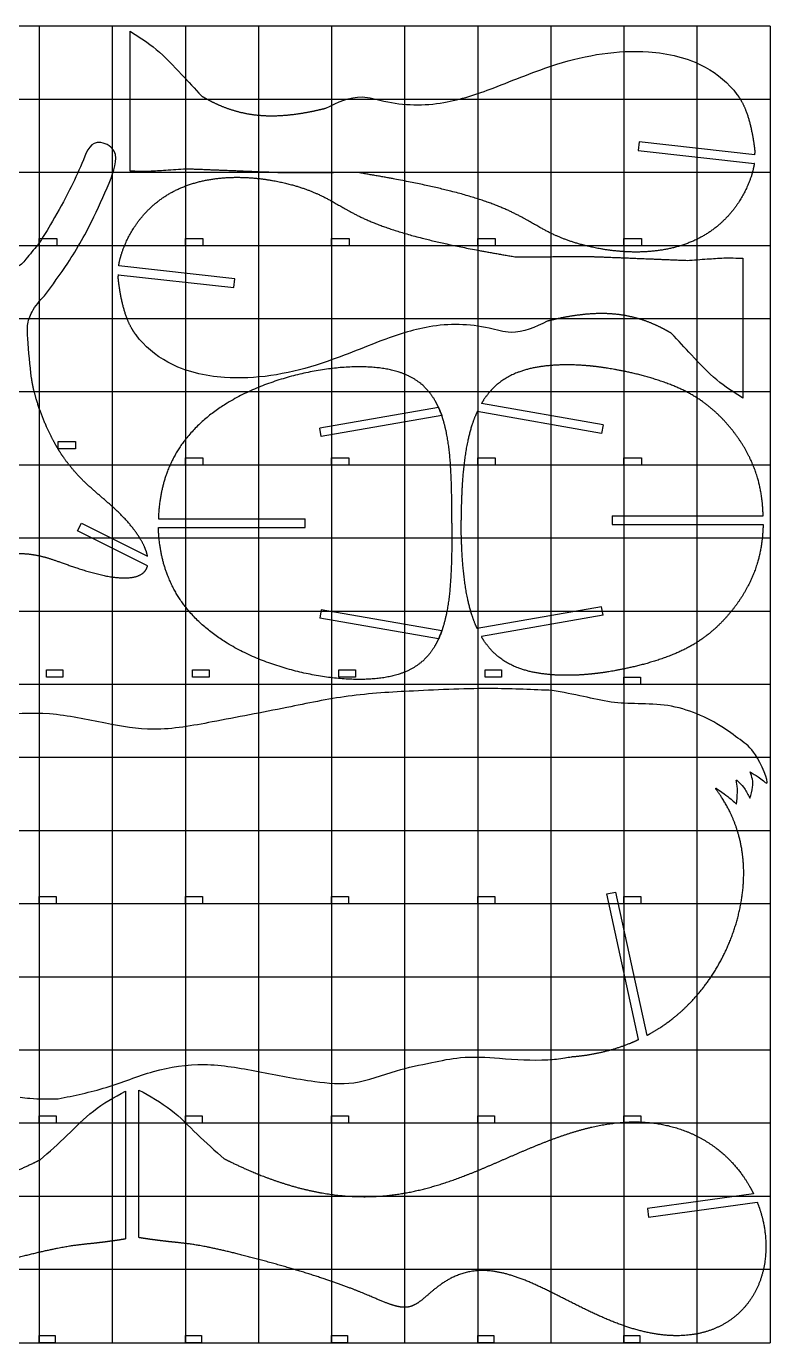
# Model space of a CAD drawing. Header units: millimetres. Extents: x 3000 to 4801, y 0 to 1800.
# Drawn here: x 3782 to 4801, y 0 to 1800 of the extents above; entities that cross this region are included whole.
import ezdxf

# ---------------------------------------------------------------- set-up
doc = ezdxf.new("R2010")
doc.units = ezdxf.units.MM
doc.layers.get('0').update_dxf_attribs({"linetype": 'CONTINUOUS'})

msp = doc.modelspace()

# ---------------------------------------------------------------- linework, layer by layer
for p, q in [((4800, 1800), (3000, 1800)), ((4800, 1800), (3000, 1800)), ((3800, 1800), (3800, 0)), ((3900, 1800), (3900, 0)), ((4000, 1800), (4000, 0)), ((4100, 1800), (4100, 0)), ((4200, 1800), (4200, 0)), ((4300, 1800), (4300, 0)), ((4400, 1800), (4400, 0)), ((4500, 1800), (4500, 0)), ((4600, 1800), (4600, 0)), ((4700, 1800), (4700, 0)), ((4800, 1800), (4800, 0)), ((3924.6, 1602), (3924.6, 1793.3)), ((4800, 1700), (3000, 1700)), ((4754.7, 1706.9), (4754.7, 1706.9)), ((4620.8, 1642), (4619.4, 1630)), ((4779.3, 1624.5), (4620.8, 1642)), ((4619.4, 1630), (4778.5, 1612.6)), ((4800, 1600), (3000, 1600)), ((4800, 1500), (3000, 1500)), ((4762.7, 1482.9), (4762.7, 1291.6)), ((3908, 1460.4), (4066.5, 1442.9)), ((4067.9, 1454.9), (3908.8, 1472.3)), ((4066.5, 1442.9), (4067.9, 1454.9)), ((4800, 1400), (3000, 1400)), ((3932.6, 1378), (3932.6, 1378)), ((4800, 1300), (3000, 1300)), ((4346.5, 1278.9), (4184, 1250.5)), ((4571.6, 1254.9), (4405, 1284.1)), ((4405.1, 1284.3), (4405.2, 1284.3)), ((4350.9, 1267.8), (4186, 1239)), ((4569.5, 1243.3), (4399.3, 1273.1)), ((4186, 1239), (4184, 1250.5)), ((4571.6, 1254.9), (4569.5, 1243.3)), ((4800, 1200), (3000, 1200)), ((3852.6, 1110.1), (3858, 1120.8)), ((3858, 1120.8), (3948.3, 1075.5)), ((3963.1, 1126.7), (4163.8, 1126.7)), ((4163.8, 1114.7), (4163.8, 1126.7)), ((4583.9, 1130.8), (4790.5, 1130.8)), ((4583.9, 1130.8), (4583.9, 1118.8)), ((4583.9, 1118.8), (4790.5, 1118.8)), ((4800, 1100), (3000, 1100)), ((3948.3, 1062.1), (3852.6, 1110.1)), ((3963.1, 1114.7), (4163.8, 1114.7)), ((3948.3, 1062.1), (3948.3, 1062.1)), ((4800, 1000), (3000, 1000)), ((4186, 1002.3), (4184, 990.8)), ((4346.5, 962.4), (4184, 990.8)), ((4350.9, 973.5), (4186, 1002.3)), ((4569.5, 1006.3), (4399.3, 976.5)), ((4571.6, 994.7), (4405, 965.6)), ((4571.6, 994.7), (4569.5, 1006.3)), ((4405.1, 965.4), (4405.2, 965.3)), ((4800, 900), (3000, 900)), ((4800, 800), (3000, 800)), ((4800, 700), (3000, 700)), ((4576.7, 613.7), (4588.4, 616.2)), ((4620.1, 414.5), (4576.7, 613.7)), ((4588.4, 616.2), (4631.2, 420)), ((4800, 600), (3000, 600)), ((4800, 500), (3000, 500)), ((4800, 400), (3000, 400)), ((3918, 344), (3918, 142.1)), ((3936.5, 143.7), (3936.5, 345.5)), ((4800, 300), (3000, 300)), ((4800, 200), (3000, 200)), ((4777.5, 203.4), (4632.2, 183.5)), ((4632.2, 183.5), (4633.9, 171.6)), ((4633.9, 171.6), (4782.5, 192)), ((4800, 100), (3000, 100)), ((3000, 0), (4800, 0))]:
    msp.add_line(p, q)
for points in [[(3824, 1500), (3800, 1500), (3800, 1510), (3824, 1510)], [(4024, 1500), (4000, 1500), (4000, 1510), (4024, 1510)], [(4224, 1500), (4200, 1500), (4200, 1510), (4224, 1510)], [(4424, 1500), (4400, 1500), (4400, 1510), (4424, 1510)], [(4624, 1500), (4600, 1500), (4600, 1510), (4624, 1510)], [(3849.9, 1222.1), (3825.9, 1222.1), (3825.9, 1232.1), (3849.9, 1232.1)], [(4023.9, 1200), (4000, 1200), (4000, 1210), (4023.9, 1210)], [(4223.9, 1200), (4200, 1200), (4200, 1210), (4223.9, 1210)], [(4423.9, 1200), (4400, 1200), (4400, 1210), (4423.9, 1210)], [(4623.9, 1200), (4600, 1200), (4600, 1210), (4623.9, 1210)], [(3832.6, 910), (3810, 910), (3810, 920), (3832.6, 920)], [(4032.6, 910), (4010, 910), (4010, 920), (4032.6, 920)], [(4232.6, 910), (4210, 910), (4210, 920), (4232.6, 920)], [(4432.6, 910), (4410, 910), (4410, 920), (4432.6, 920)], [(4622.6, 900), (4600, 900), (4600, 910), (4622.6, 910)], [(3823.3, 600), (3800, 600), (3800, 610), (3823.3, 610)], [(4023.3, 600), (4000, 600), (4000, 610), (4023.3, 610)], [(4223.3, 600), (4200, 600), (4200, 610), (4223.3, 610)], [(4423.3, 600), (4400, 600), (4400, 610), (4423.3, 610)], [(4623.3, 600), (4600, 600), (4600, 610), (4623.3, 610)], [(3823.2, 300), (3800, 300), (3800, 310), (3823.2, 310)], [(4023.2, 300), (4000, 300), (4000, 310), (4023.2, 310)], [(4223.2, 300), (4200, 300), (4200, 310), (4223.2, 310)], [(4423.2, 300), (4400, 300), (4400, 310), (4423.2, 310)], [(4623.2, 300), (4600, 300), (4600, 310), (4623.2, 310)], [(3821.9, 0), (3800, 0), (3800, 10), (3821.9, 10)], [(4021.9, 0), (4000, 0), (4000, 10), (4021.9, 10)], [(4221.9, 0), (4200, 0), (4200, 10), (4221.9, 10)], [(4421.9, 0), (4400, 0), (4400, 10), (4421.9, 10)], [(4621.9, 0), (4600, 0), (4600, 10), (4621.9, 10)]]:
    msp.add_lwpolyline(points, close=True)
for centre, major_axis, ratio, start_param, end_param in [((4751.8, 1733.8), (26.6, -114.9), 0.062496, 0.298377, 0.351433), ((3935.5, 1351.1), (-26.6, 114.9), 0.062496, 0.298377, 0.351433), ((4489.1, 525.1), (183.8, 12.9), 0.75052, 4.82502, 4.873434)]:
    msp.add_ellipse(centre, major_axis=major_axis, ratio=ratio, start_param=start_param, end_param=end_param)
for points, degree, knots in [([(3924.6, 1793.3), (3936.8, 1785.5), (3962.7, 1768.8), (3992.9, 1736.2), (4013, 1714.6), (4022.1, 1704.9)], 3, [-13.085485, -13.085485, -13.085485, -13.085485, -8.776472, -3.94045, 0, 0, 0, 0]), ([(4192.1, 1688.1), (4208.5, 1696), (4234.6, 1708.5), (4288.5, 1691.7), (4350.6, 1690.9), (4428.7, 1717.4), (4517.4, 1755.5), (4618.4, 1772.6), (4705.9, 1753.2), (4743.4, 1722.2), (4754.7, 1706.9)], 3, [-67.608543, -67.608543, -67.608543, -67.608543, -62.440383, -59.397732, -51.224043, -44.23311, -34.965554, -22.353091, -14.37382, -8.776253, -8.776253, -8.776253, -8.776253]), ([(4754.7, 1706.9), (4757, 1704), (4761.3, 1697.7), (4766.8, 1686.9), (4772.2, 1670.5), (4776.1, 1651.5), (4778.1, 1638.6), (4778.9, 1631.3), (4779.2, 1627.7), (4779.2, 1626.6)], 5, [0.0000001, 0.0000001, 0.0000001, 0.0000001, 0.0000001, 0.0000001, 0.2, 0.4, 0.6, 0.8, 0.9010726, 0.9010726, 0.9010726, 0.9010726, 0.9010726, 0.9010726]), ([(3898.6, 1592.4), (3903.7, 1607.8), (3911.7, 1631.7), (3871.5, 1648), (3863.5, 1625.9), (3858.6, 1612.2)], 3, [0, 0, 0, 0, 3.989568, 6.183226, 9.663177, 9.663177, 9.663177, 9.663177]), ([(3858.6, 1612.2), (3853.1, 1600.1), (3840.8, 1573.2), (3820, 1536.6), (3800.8, 1503.4), (3784.1, 1484.8), (3771.6, 1468.6), (3754.9, 1476.7), (3752.3, 1494.6), (3740.2, 1509.1), (3732.4, 1517.1), (3728.8, 1520.7)], 3, [0, 0, 0, 0, 3.909154, 8.697776, 12.491159, 14.918275, 16.556937, 17.449034, 19.635267, 21.426299, 22.931751, 22.931751, 22.931751, 22.931751]), ([(4000.9, 1604.9), (3991.7, 1604.3), (3974.9, 1603.2), (3949.5, 1601.2), (3933.2, 1601.7), (3924.6, 1602)], 3, [-7.62338, -7.62338, -7.62338, -7.62338, -4.847251, -2.595243, 0, 0, 0, 0]), ([(4778.5, 1612.6), (4778, 1609.7), (4776.5, 1601.6), (4772.3, 1587.2), (4762.5, 1565), (4742.3, 1536.5), (4710.6, 1511), (4670.5, 1495.1), (4625.9, 1489.5), (4582, 1492.1), (4543.3, 1500), (4512.8, 1510.3), (4489.4, 1522), (4467.7, 1535.4), (4440.5, 1550.1), (4399.1, 1565.9), (4348.3, 1579.2), (4297.7, 1589.4), (4257.9, 1596.4), (4236.6, 1599.9)], 5, [0.0274937, 0.0274937, 0.0274937, 0.0274937, 0.0274937, 0.0274937, 0.0666667, 0.1333333, 0.2, 0.2666667, 0.3333333, 0.4, 0.4666667, 0.5333333, 0.6, 0.6666667, 0.7333333, 0.8, 0.8666667, 0.9333333, 1, 1, 1, 1, 1, 1]), ([(3807.2, 1431.6), (3818.1, 1446.2), (3843.5, 1480.3), (3873.8, 1534.5), (3891, 1574.6), (3898.6, 1592.4)], 3, [0, 0, 0, 0, 5.365609, 12.510194, 18.209335, 18.209335, 18.209335, 18.209335]), ([(3908.8, 1472.3), (3909.2, 1475.2), (3910.8, 1483.3), (3915, 1497.7), (3924.8, 1519.9), (3945, 1548.4), (3976.7, 1573.9), (4016.8, 1589.8), (4061.4, 1595.4), (4105.3, 1592.8), (4144, 1584.9), (4174.5, 1574.6), (4197.9, 1562.9), (4219.5, 1549.5), (4246.8, 1534.8), (4288.2, 1519), (4339, 1505.7), (4389.6, 1495.5), (4429.4, 1488.5), (4450.7, 1485)], 5, [0.0274937, 0.0274937, 0.0274937, 0.0274937, 0.0274937, 0.0274937, 0.0666667, 0.1333333, 0.2, 0.2666667, 0.3333333, 0.4, 0.4666667, 0.5333333, 0.6, 0.6666667, 0.7333333, 0.8, 0.8666667, 0.9333333, 1, 1, 1, 1, 1, 1]), ([(4686.4, 1480), (4695.6, 1480.6), (4712.4, 1481.7), (4737.8, 1483.7), (4754.1, 1483.2), (4762.7, 1482.9)], 3, [-7.62338, -7.62338, -7.62338, -7.62338, -4.847251, -2.595243, 0, 0, 0, 0]), ([(3932.6, 1378), (3930.3, 1380.9), (3926, 1387.2), (3920.5, 1398), (3915.1, 1414.4), (3911.1, 1433.4), (3909.2, 1446.3), (3908.4, 1453.6), (3908.1, 1457.2), (3908, 1458.3)], 5, [0.0000001, 0.0000001, 0.0000001, 0.0000001, 0.0000001, 0.0000001, 0.2, 0.4, 0.6, 0.8, 0.9010726, 0.9010726, 0.9010726, 0.9010726, 0.9010726, 0.9010726]), ([(3784.6, 1373), (3784.1, 1379), (3783, 1391.5), (3790.2, 1412.8), (3800.9, 1424.7), (3807.2, 1431.6)], 3, [0, 0, 0, 0, 1.748335, 3.675164, 6.411928, 6.411928, 6.411928, 6.411928]), ([(4495.2, 1396.8), (4478.8, 1388.9), (4452.7, 1376.4), (4398.8, 1393.2), (4336.7, 1394), (4258.6, 1367.5), (4169.9, 1329.4), (4068.9, 1312.3), (3981.4, 1331.7), (3943.9, 1362.7), (3932.6, 1378)], 3, [-67.608543, -67.608543, -67.608543, -67.608543, -62.440383, -59.397732, -51.224043, -44.23311, -34.965554, -22.353091, -14.37382, -8.776253, -8.776253, -8.776253, -8.776253]), ([(4762.7, 1291.6), (4750.5, 1299.4), (4724.6, 1316.1), (4694.4, 1348.7), (4674.3, 1370.3), (4665.2, 1380)], 3, [-13.085485, -13.085485, -13.085485, -13.085485, -8.776472, -3.94045, 0, 0, 0, 0]), ([(4346.3, 1279.2), (4345.8, 1280.3), (4340.9, 1290.6), (4329.5, 1308.1), (4306.2, 1327.4), (4260.7, 1338), (4186.1, 1334.1), (4103.7, 1313), (4028.8, 1274), (3985.9, 1226.2), (3968.3, 1180), (3963.7, 1144.8), (3963.1, 1126.7)], 5, [-0.7124634, -0.7124634, -0.7124634, -0.7124634, -0.7124634, -0.7124634, -0.7, -0.6, -0.5, -0.4, -0.3, -0.2, -0.1, -0.0061473, -0.0061473, -0.0061473, -0.0061473, -0.0061473, -0.0061473]), ([(4790.5, 1130.8), (4790.3, 1138.2), (4789.4, 1153.5), (4786, 1175.3), (4777.8, 1201.5), (4762.6, 1230.1), (4742.5, 1256.6), (4718.3, 1281), (4686.5, 1302.3), (4644.8, 1318.1), (4604.2, 1328.2), (4574.1, 1333.2), (4561.1, 1334.8), (4550.8, 1336), (4523.8, 1337.9), (4486, 1336.5), (4449.2, 1327.8), (4427.2, 1313.2), (4414.6, 1299), (4407.8, 1288.8), (4405.2, 1284.3)], 5, [0.0069594, 0.0069594, 0.0069594, 0.0069594, 0.0069594, 0.0069594, 0.05, 0.1, 0.15, 0.2, 0.25, 0.3, 0.35, 0.4, 0.45, 0.5, 0.55, 0.6, 0.65, 0.7, 0.75, 0.7865322, 0.7865322, 0.7865322, 0.7865322, 0.7865322, 0.7865322]), ([(3825.9, 1222.1), (3825.6, 1222.7), (3822.9, 1227.1), (3818.1, 1235.6), (3811.5, 1248.7), (3804, 1266.2), (3796.8, 1286.6), (3792.8, 1301.2), (3790.8, 1310.7), (3790, 1316.3), (3789.7, 1318.9)], 5, [0.8286379, 0.8286379, 0.8286379, 0.8286379, 0.8286379, 0.8286379, 0.8333333, 0.8666667, 0.9, 0.9333333, 0.9666667, 1, 1, 1, 1, 1, 1]), ([(4346.3, 1279.2), (4346.4, 1279.1), (4346.4, 1279.1), (4346.4, 1279), (4346.4, 1278.9), (4346.5, 1278.9)], 3, [-1.200367, -1.200367, -1.200367, -1.200367, -0.600183, -0.600183, 0, 0, 0, 0]), ([(4350.9, 1267.8), (4350.3, 1269.6), (4349.6, 1271.5), (4348.1, 1275.2), (4347.3, 1277), (4346.5, 1278.9)], 3, [0.029115, 0.029115, 0.029115, 0.029115, 0.615266, 0.615266, 1.226708, 1.226708, 1.226708, 1.226708]), ([(4405, 1284.1), (4405, 1284.1), (4405.1, 1284.2), (4405.1, 1284.2), (4405.1, 1284.2), (4405.1, 1284.3)], 3, [-1.200807, -1.200807, -1.200807, -1.200807, -0.6003108, -0.6003108, -0.2350827, -0.2350827, -0.2350827, -0.2350827]), ([(4364.6, 1120.7), (4364.6, 1130.8), (4364.6, 1152.1), (4364.3, 1182.3), (4362.9, 1214.3), (4358, 1244.3), (4353.1, 1261.4), (4350.9, 1267.8)], 5, [-1, -1, -1, -1, -1, -1, -0.9, -0.8, -0.7360974, -0.7360974, -0.7360974, -0.7360974, -0.7360974, -0.7360974]), ([(4399.3, 1273.1), (4396.5, 1267.1), (4391.3, 1253.8), (4385.2, 1232.2), (4380.4, 1201.4), (4378.3, 1170.2), (4377.5, 1147.1), (4377.3, 1132.2), (4377.3, 1124.8)], 5, [0.8040224, 0.8040224, 0.8040224, 0.8040224, 0.8040224, 0.8040224, 0.85, 0.9, 0.95, 1, 1, 1, 1, 1, 1]), ([(3948.3, 1075.5), (3947.9, 1077.3), (3946.7, 1082.2), (3943.6, 1090.6), (3936.9, 1102.8), (3925.4, 1118.3), (3910.8, 1133.8), (3895.2, 1147.9), (3879.5, 1161.2), (3864.2, 1174.6), (3850.1, 1188.7), (3839.7, 1201.4), (3832.4, 1211.7), (3827.9, 1218.8), (3825.9, 1222.1)], 5, [0.5142282, 0.5142282, 0.5142282, 0.5142282, 0.5142282, 0.5142282, 0.5333333, 0.5666667, 0.6, 0.6333333, 0.6666667, 0.7, 0.7333333, 0.7666667, 0.8, 0.8286379, 0.8286379, 0.8286379, 0.8286379, 0.8286379, 0.8286379]), ([(4364.6, 1120.7), (4364.6, 1110.5), (4364.6, 1089.3), (4364.3, 1059), (4362.9, 1027), (4358, 997), (4353.1, 979.9), (4350.9, 973.5)], 5, [-1, -1, -1, -1, -1, -1, -0.9, -0.8, -0.7360974, -0.7360974, -0.7360974, -0.7360974, -0.7360974, -0.7360974]), ([(4399.3, 976.5), (4396.5, 982.6), (4391.3, 995.8), (4385.2, 1017.4), (4380.4, 1048.3), (4378.3, 1079.5), (4377.5, 1102.5), (4377.3, 1117.5), (4377.3, 1124.8)], 5, [0.8040224, 0.8040224, 0.8040224, 0.8040224, 0.8040224, 0.8040224, 0.85, 0.9, 0.95, 1, 1, 1, 1, 1, 1]), ([(4790.5, 1118.8), (4790.3, 1111.5), (4789.4, 1096.1), (4786, 1074.3), (4777.8, 1048.2), (4762.6, 1019.5), (4742.5, 993), (4718.3, 968.7), (4686.5, 947.3), (4644.8, 931.5), (4604.2, 921.5), (4574.1, 916.4), (4561.1, 914.9), (4550.8, 913.7), (4523.8, 911.7), (4486, 913.1), (4449.2, 921.8), (4427.2, 936.5), (4414.6, 950.7), (4407.8, 960.8), (4405.2, 965.3)], 5, [0.0069594, 0.0069594, 0.0069594, 0.0069594, 0.0069594, 0.0069594, 0.05, 0.1, 0.15, 0.2, 0.25, 0.3, 0.35, 0.4, 0.45, 0.5, 0.55, 0.6, 0.65, 0.7, 0.75, 0.7865322, 0.7865322, 0.7865322, 0.7865322, 0.7865322, 0.7865322]), ([(4346.3, 962.1), (4345.8, 961), (4340.9, 950.7), (4329.5, 933.2), (4306.2, 913.9), (4260.7, 903.3), (4186.1, 907.2), (4103.7, 928.3), (4028.8, 967.3), (3985.9, 1015.1), (3968.3, 1061.3), (3963.7, 1096.5), (3963.1, 1114.7)], 5, [-0.7124634, -0.7124634, -0.7124634, -0.7124634, -0.7124634, -0.7124634, -0.7, -0.6, -0.5, -0.4, -0.3, -0.2, -0.1, -0.0061473, -0.0061473, -0.0061473, -0.0061473, -0.0061473, -0.0061473]), ([(3758.2, 1078.6), (3759.1, 1078.7), (3763.1, 1079), (3770.2, 1079.3), (3780.4, 1079.2), (3792.7, 1077.9), (3806.6, 1074.8), (3821.2, 1070.1), (3838.1, 1063.9), (3857.9, 1057.1), (3879.9, 1050.6), (3902.1, 1046), (3922.4, 1044.8), (3936.5, 1047.5), (3943.7, 1052.6), (3946.9, 1057.6), (3948, 1061), (3948.3, 1062.1)], 5, [0.0890563, 0.0890563, 0.0890563, 0.0890563, 0.0890563, 0.0890563, 0.1, 0.1333333, 0.1666667, 0.2, 0.2333333, 0.2666667, 0.3, 0.3333333, 0.3666667, 0.4, 0.4333333, 0.4666667, 0.4817061, 0.4817061, 0.4817061, 0.4817061, 0.4817061, 0.4817061]), ([(4350.9, 973.5), (4350.3, 971.7), (4349.6, 969.8), (4348.1, 966.1), (4347.3, 964.3), (4346.5, 962.4)], 3, [0.029115, 0.029115, 0.029115, 0.029115, 0.615266, 0.615266, 1.226708, 1.226708, 1.226708, 1.226708]), ([(4346.3, 962.1), (4346.4, 962.2), (4346.4, 962.2), (4346.4, 962.3), (4346.4, 962.4), (4346.5, 962.4)], 3, [-1.200367, -1.200367, -1.200367, -1.200367, -0.600183, -0.600183, 0, 0, 0, 0]), ([(4405, 965.6), (4405, 965.5), (4405.1, 965.5), (4405.1, 965.4), (4405.1, 965.4), (4405.1, 965.4)], 3, [-1.200807, -1.200807, -1.200807, -1.200807, -0.6003108, -0.6003108, -0.2350827, -0.2350827, -0.2350827, -0.2350827]), ([(4502.1, 891.8), (4475.5, 893), (4412.2, 895.8), (4319, 891.6), (4223.9, 886.4), (4132.7, 866.9), (4044.6, 850.3), (3961.3, 834.4), (3886.9, 847), (3815.4, 863.4), (3764.3, 859.9), (3739.2, 858.2)], 3, [-75.466496, -75.466496, -75.466496, -75.466496, -67.644004, -56.789654, -48.005137, -39.643101, -29.424716, -21.478216, -14.991949, -7.37562, 0, 0, 0, 0]), ([(4772.7, 780.4), (4776.5, 778.2), (4782.9, 774.6), (4789.4, 769.7), (4801.8, 757.3), (4782.4, 807.1), (4763.2, 821.4), (4733.6, 843.5), (4700.6, 861), (4660.5, 873), (4620.7, 873.6), (4581.9, 874.7), (4543.3, 884.4), (4516.4, 889.2), (4502.1, 891.8)], 3, [-35.852243, -35.852243, -35.852243, -35.852243, -34.579109, -33.695793, -33.362417, -29.926844, -26.858553, -23.769634, -19.749729, -15.682966, -11.665605, -8.046494, -4.280187, 0, 0, 0, 0]), ([(4772.3, 744.4), (4773.9, 749.4), (4776.7, 757.9), (4776.5, 770.5), (4773.9, 777.1), (4772.7, 780.4)], 3, [-3.63747, -3.63747, -3.63747, -3.63747, -2.083075, -1.026334, 0, 0, 0, 0]), ([(4726.7, 755.9), (4725.6, 757.5), (4724.7, 759.4), (4734.1, 752.7), (4742.6, 747), (4750.2, 740.1), (4754.3, 736.4)], 3, [-4.10089, -4.10089, -4.10089, -4.10089, -3.501916, -2.923762, -1.569603, 0, 0, 0, 0]), ([(4754.3, 736.4), (4754.6, 742), (4755.2, 751.7), (4755.8, 760.3), (4752.8, 771.3), (4760, 763.5), (4765.9, 757.7), (4769.9, 749.2), (4772.3, 744.4)], 3, [-6.290738, -6.290738, -6.290738, -6.290738, -4.739386, -3.542414, -3.059896, -2.614177, -1.501789, 0, 0, 0, 0]), ([(4631.2, 420), (4636.9, 423), (4650.5, 430.8), (4671.2, 445.1), (4697.3, 468.8), (4725.9, 506), (4749.2, 552.8), (4763.6, 604.1), (4766.8, 657.2), (4758.5, 698.5), (4745.4, 727.9), (4733.4, 746.7), (4726.7, 755.9)], 5, [-0.7696891, -0.7696891, -0.7696891, -0.7696891, -0.7696891, -0.7696891, -0.7, -0.6, -0.5, -0.4, -0.3, -0.2, -0.1, 0, 0, 0, 0, 0, 0]), ([(4528.2, 391), (4537.9, 391.7), (4557, 394), (4575.7, 397.9), (4593.8, 403.3), (4611.2, 410.4), (4619.8, 414.4), (4620.1, 414.5)], 5, [-1, -1, -1, -1, -1, -1, -0.9, -0.8, -0.7965654, -0.7965654, -0.7965654, -0.7965654, -0.7965654, -0.7965654]), ([(3825.8, 333.4), (3848, 337.9), (3892.6, 346.9), (3956.1, 373.6), (4027.4, 384.4), (4101.2, 370.6), (4168.1, 357.4), (4233.5, 351.1), (4284.9, 372.7), (4333.9, 382.3), (4380.8, 392.3), (4434.2, 388.7), (4481.8, 385), (4511.7, 388.2), (4519.5, 389.4)], 3, [-120.754181, -120.754181, -120.754181, -120.754181, -114.098149, -107.387059, -100.537064, -93.237497, -85.489833, -80.269397, -74.316417, -69.425127, -65.52861, -60.286852, -53.767248, -51.473108, -51.473108, -51.473108, -51.473108]), ([(3801.3, 249.9), (3801.3, 249.9), (3801.3, 249.9), (3801.3, 249.9), (3813.8, 260.9), (3838.5, 282.7), (3873.4, 319.4), (3902.8, 335.6), (3918, 344), (3918, 344), (3918, 344), (3918, 344)], 3, [9.574597, 9.574597, 9.574597, 9.574597, 9.574727, 9.574727, 9.574727, 14.532124, 19.36124, 24.486938, 24.486938, 24.486938, 24.487023, 24.487023, 24.487023, 24.487023]), ([(3936.5, 345.5), (3936.5, 345.5), (3936.5, 345.5), (3936.5, 345.5), (3951.6, 337.2), (3981.1, 321), (4016, 284.2), (4040.7, 262.5), (4053.2, 251.5), (4053.2, 251.5), (4053.2, 251.5), (4053.2, 251.5)], 3, [-24.487023, -24.487023, -24.487023, -24.487023, -24.486938, -24.486938, -24.486938, -19.36124, -14.532124, -9.574727, -9.574727, -9.574727, -9.574597, -9.574597, -9.574597, -9.574597]), ([(3774.1, 335.9), (3778.4, 335.2), (3795.6, 333), (3812.9, 333.2), (3825.8, 333.4)], 3, [-5.087865, -5.087865, -5.087865, -5.087865, -3.77862, 0, 0, 0, 0]), ([(3801.3, 249.9), (3793.8, 246.1), (3778.9, 238.9), (3756.9, 229.1), (3728.1, 218.1), (3693.3, 207.8), (3659.5, 201.1), (3626.7, 197.7), (3594.8, 197.6), (3563.6, 200.7), (3533.1, 206.7), (3502.8, 215.3), (3472.7, 226.2), (3442.4, 238.6), (3411.7, 252.1), (3380.5, 265.7), (3348.7, 278.5), (3316.3, 289.4), (3283.4, 297.3), (3250.3, 301.3), (3217.4, 300.5), (3185.4, 294.4), (3155, 282.8), (3127.2, 265.6), (3105.5, 245.6), (3091.3, 227.4), (3082.8, 213.4), (3078.4, 204.7), (3077, 201.9)], 5, [0.0000024, 0.0000024, 0.0000024, 0.0000024, 0.0000024, 0.0000024, 0.0166667, 0.0333333, 0.05, 0.0666667, 0.0833333, 0.1, 0.1166667, 0.1333333, 0.15, 0.1666667, 0.1833333, 0.2, 0.2166667, 0.2333333, 0.25, 0.2666667, 0.2833333, 0.3, 0.3166667, 0.3333333, 0.35, 0.3666667, 0.3833333, 0.391236, 0.391236, 0.391236, 0.391236, 0.391236, 0.391236]), ([(4053.2, 251.5), (4060.7, 247.7), (4075.6, 240.5), (4097.6, 230.6), (4126.3, 219.7), (4161.2, 209.4), (4195, 202.6), (4227.8, 199.3), (4259.7, 199.2), (4290.8, 202.3), (4321.4, 208.3), (4351.6, 216.9), (4381.8, 227.7), (4412.1, 240.2), (4442.8, 253.7), (4474, 267.3), (4505.8, 280), (4538.2, 290.9), (4571.1, 298.8), (4604.2, 302.8), (4637, 302.1), (4669.1, 296), (4699.4, 284.3), (4727.3, 267.2), (4749, 247.2), (4763.1, 229), (4771.6, 215), (4776.1, 206.3), (4777.5, 203.4)], 5, [0.0000024, 0.0000024, 0.0000024, 0.0000024, 0.0000024, 0.0000024, 0.0166667, 0.0333333, 0.05, 0.0666667, 0.0833333, 0.1, 0.1166667, 0.1333333, 0.15, 0.1666667, 0.1833333, 0.2, 0.2166667, 0.2333333, 0.25, 0.2666667, 0.2833333, 0.3, 0.3166667, 0.3333333, 0.35, 0.3666667, 0.3833333, 0.391236, 0.391236, 0.391236, 0.391236, 0.391236, 0.391236]), ([(3072, 190.4), (3071.6, 189.5), (3068.9, 182.4), (3064.5, 168.9), (3060.1, 148.6), (3058.7, 121.5), (3063.9, 90.2), (3076, 61.9), (3094.8, 38.2), (3119.4, 20.5), (3148.9, 9.6), (3182.1, 6.2), (3217.6, 10), (3254.2, 20.2), (3290.8, 35.5), (3326.4, 53.4), (3360.7, 71.2), (3393, 86.1), (3423, 95.7), (3450.4, 98.7), (3474.7, 94.7), (3495.7, 85.2), (3512.9, 72.7), (3526.7, 60.1), (3538.2, 50.4), (3549.7, 45.6), (3563.5, 46.7), (3581.3, 53.1), (3604, 63.1), (3632.1, 74.7), (3665.6, 86.4), (3704.5, 98.5), (3745.6, 110.2), (3785, 120.5), (3818.3, 128.2), (3843.4, 132.9), (3860.8, 134.9), (3877, 136.4), (3891.8, 138.2), (3904.3, 140), (3913.3, 141.4), (3918, 142.1)], 5, [0.3975204, 0.3975204, 0.3975204, 0.3975204, 0.3975204, 0.3975204, 0.4, 0.4166667, 0.4333333, 0.45, 0.4666667, 0.4833333, 0.5, 0.5166667, 0.5333333, 0.55, 0.5666667, 0.5833333, 0.6, 0.6166667, 0.6333333, 0.65, 0.6666667, 0.6833333, 0.7, 0.7166667, 0.7333333, 0.75, 0.7666667, 0.7833333, 0.8, 0.8166667, 0.8333333, 0.85, 0.8666667, 0.8833333, 0.9, 0.9166667, 0.9333333, 0.95, 0.9666667, 0.9833333, 0.9999957, 0.9999957, 0.9999957, 0.9999957, 0.9999957, 0.9999957]), ([(4782.5, 192), (4782.8, 191.1), (4785.6, 184), (4790, 170.5), (4794.4, 150.1), (4795.8, 123.1), (4790.6, 91.7), (4778.5, 63.4), (4759.7, 39.8), (4735.1, 22.1), (4705.5, 11.2), (4672.4, 7.7), (4636.8, 11.5), (4600.3, 21.8), (4563.7, 37.1), (4528, 55), (4493.8, 72.7), (4461.5, 87.6), (4431.5, 97.3), (4404.1, 100.3), (4379.7, 96.3), (4358.8, 86.8), (4341.6, 74.3), (4327.8, 61.7), (4316.2, 52), (4304.8, 47.2), (4291, 48.3), (4273.2, 54.7), (4250.5, 64.7), (4222.4, 76.3), (4188.9, 88), (4150, 100.1), (4108.8, 111.8), (4069.5, 122.1), (4036.2, 129.8), (4011.1, 134.5), (3993.7, 136.5), (3977.5, 138), (3962.7, 139.8), (3950.2, 141.5), (3941.1, 142.9), (3936.5, 143.7)], 5, [0.3975204, 0.3975204, 0.3975204, 0.3975204, 0.3975204, 0.3975204, 0.4, 0.4166667, 0.4333333, 0.45, 0.4666667, 0.4833333, 0.5, 0.5166667, 0.5333333, 0.55, 0.5666667, 0.5833333, 0.6, 0.6166667, 0.6333333, 0.65, 0.6666667, 0.6833333, 0.7, 0.7166667, 0.7333333, 0.75, 0.7666667, 0.7833333, 0.8, 0.8166667, 0.8333333, 0.85, 0.8666667, 0.8833333, 0.9, 0.9166667, 0.9333333, 0.95, 0.9666667, 0.9833333, 0.9999957, 0.9999957, 0.9999957, 0.9999957, 0.9999957, 0.9999957])]:
    msp.add_open_spline(points, degree=degree, knots=knots)
for points, degree in [([(4022.1, 1704.9), (4024.9, 1703.2), (4030.7, 1699.8), (4039.4, 1695.2), (4051.4, 1689.8), (4066.9, 1684.4), (4083, 1680.5), (4099.8, 1678.1), (4117.1, 1677.3), (4135.1, 1678), (4153.6, 1680.1), (4168.7, 1682.7), (4180.3, 1685.2), (4188.2, 1687.1), (4192.1, 1688.1)], 5), ([(4236.6, 1599.9), (4217.9, 1599.9), (4185.9, 1599.9), (4153.8, 1599.8), (4136.1, 1599.6), (4126.8, 1599.8), (4103.4, 1600.8), (4063.1, 1602.4), (4023.7, 1604), (4000.9, 1604.9)], 5), ([(4450.7, 1485), (4469.4, 1485), (4501.4, 1485), (4533.5, 1485.1), (4551.2, 1485.3), (4560.4, 1485.1), (4583.9, 1484.1), (4624.2, 1482.5), (4663.6, 1480.9), (4686.4, 1480)], 5), ([(4665.2, 1380), (4662.4, 1381.7), (4656.6, 1385.1), (4647.9, 1389.7), (4635.9, 1395.1), (4620.3, 1400.5), (4604.2, 1404.4), (4587.5, 1406.8), (4570.2, 1407.6), (4552.2, 1406.9), (4533.7, 1404.8), (4518.6, 1402.2), (4507, 1399.7), (4499.1, 1397.8), (4495.2, 1396.8)], 5), ([(3789.7, 1318.9), (3787.1, 1336.8), (3785.9, 1354.9), (3784.6, 1373)], 3), ([(4346.5, 1278.9), (4348.1, 1275.3), (4349.6, 1271.6), (4350.9, 1267.8)], 3), ([(4346.5, 962.4), (4348.1, 966), (4349.6, 969.7), (4350.9, 973.5)], 3)]:
    msp.add_open_spline(points, degree=degree)

doc.saveas('drawing.dxf')
